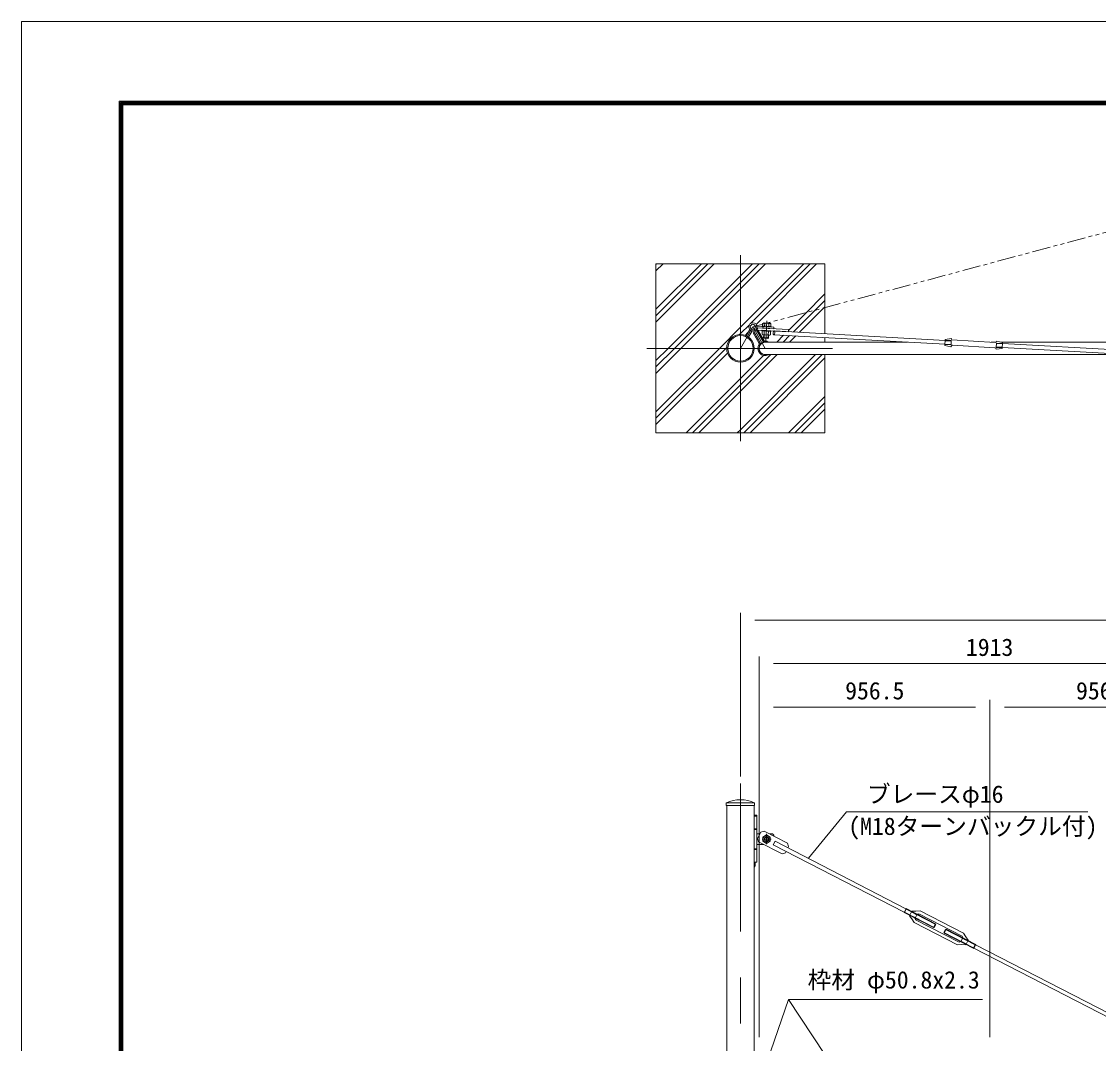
# Model space of a CAD drawing. Units: millimetres, scale not verified. Extents: x -6300 to 6300, y -4455 to 4455.
# Drawn here: x -6300 to -1838, y 224 to 4455 of the extents above; entities that cross this region are included whole.
import ezdxf
from ezdxf.enums import TextEntityAlignment as Align

# ---------------------------------------------------------------- set-up
doc = ezdxf.new("R2010")
doc.units = ezdxf.units.MM
doc.header["$LTSCALE"] = 30
for name, pattern in [('USER1', [50.8, 31.75, -6.35, 6.35, -6.35]), ('USER2', [0.375, 0.25, -0.125]), ('USER3', [5, 2.5, -0.5, 0.5, -0.5, 0.5, -0.5])]:
    doc.linetypes.add(name, pattern=pattern)
for name, color, linetype, lineweight in [('0-0_D-DCR-HCH', 7, 'Continuous', 9), ('0-1_D-STR4', 7, 'Continuous', 9), ('0-2_D-STR1', 1, 'Continuous', 18), ('0-3_D-STR3', 3, 'Continuous', 13), ('0-4_D-BMK', 2, 'USER1', 13), ('0-6_D-STR-DIM', 7, 'Continuous', 9), ('0-8_D-STR-TXT', 7, 'Continuous', 9), ('0-B_D-TTL', 7, 'Continuous', 9)]:
    doc.layers.add(name, color=color, linetype=linetype, lineweight=lineweight)
doc.styles.add('ＭＳ ゴシック', font='')
doc.styles.get('ＭＳ ゴシック').set_extended_font_data('MS Gothic')

msp = doc.modelspace()

# ---------------------------------------------------------------- linework, layer by layer
at = {"layer": '0-0_D-DCR-HCH'}
for p, q in [((-3671.38, 3422.62), (-3642.22, 3451.78)), ((-3671.38, 3210.49), (-3430.09, 3451.78)), ((-3671.38, 3449.13), (-3668.74, 3451.78)), ((-3671.38, 3237), (-3456.6, 3451.78)), ((-3671.38, 3263.52), (-3483.12, 3451.78)), ((-3321.38, 3401.39), (-3270.99, 3451.78)), ((-3321.38, 3189.26), (-3058.86, 3451.78)), ((-3279.14, 3204.98), (-3032.34, 3451.78)), ((-3256.58, 3201.02), (-3005.82, 3451.78)), ((-3620.99, 3101.78), (-3321.38, 3401.39)), ((-3408.86, 3101.78), (-3321.38, 3189.26)), ((-3302.15, 3155.45), (-3290.72, 3166.88)), ((-3171.32, 3127.18), (-3142.75, 3155.76)), ((-3144.81, 3127.18), (-3117.63, 3154.36)), ((-3118.29, 3127.18), (-3092.51, 3152.96)), ((-3671.38, 3051.39), (-3620.99, 3101.78)), ((-3671.38, 2839.26), (-3408.86, 3101.78)), ((-3671.38, 2786.22), (-3375.14, 3082.46)), ((-3308.08, 2751.78), (-2983.48, 3076.38)), ((-3281.56, 2751.78), (-2971.38, 3061.96)), ((-3122.46, 2751.78), (-2971.38, 2902.86)), ((-3095.94, 2751.78), (-2971.38, 2876.34)), ((-3069.43, 2751.78), (-2971.38, 2849.83))]:
    msp.add_line(p, q, dxfattribs=at)
for points in [[(-3671.38, 2998.35), (-3567.95, 3101.78), (-3321.38, 3348.35), (-3217.95, 3451.78)], [(-3671.38, 3024.87), (-3594.47, 3101.78), (-3321.38, 3374.87), (-3244.47, 3451.78)], [(-3122.66, 3175.85), (-3054.82, 3243.68), (-2971.38, 3327.12)], [(-3102.27, 3169.72), (-3019.73, 3252.26), (-2971.38, 3300.61)], [(-3077.16, 3168.31), (-2984.63, 3260.84), (-2971.38, 3274.09)], [(-3325.55, 3158.56), (-3321.38, 3162.74), (-3284.45, 3199.67)], [(-3671.38, 2812.74), (-3382.34, 3101.78), (-3378.17, 3105.95)], [(-3546.72, 2751.78), (-3321.38, 2977.12), (-3225.85, 3072.65)], [(-3520.21, 2751.78), (-3321.38, 2950.61), (-3195.61, 3076.38)], [(-3493.69, 2751.78), (-3321.38, 2924.09), (-3169.09, 3076.38)], [(-3334.59, 2751.78), (-3321.38, 2764.99), (-3009.99, 3076.38)]]:
    msp.add_lwpolyline(points, dxfattribs=at)
at = {"layer": '0-1_D-STR4'}
for p, q in [((-2971.38, 3451.78), (-3671.38, 3451.78)), ((-2971.38, 3162.38), (-2971.38, 3451.78)), ((-2971.38, 3127.18), (-2971.38, 3146.22))]:
    msp.add_line(p, q, dxfattribs=at)
msp.add_lwpolyline([(-3671.38, 3451.78), (-3671.38, 2751.78), (-2971.38, 2751.78), (-2971.38, 3076.38)], dxfattribs=at)
at = {"layer": '0-2_D-STR1'}
for p, q in [((-2629.45, 3127.18), (-3218.98, 3127.18)), ((-2262.85, 3127.18), (-2282.92, 3127.18)), ((-1654.38, 3127.18), (-2242.33, 3127.18)), ((-1716.98, 3076.38), (-3218.98, 3076.38)), ((-3262.63, 1219.48), (-3380.13, 1219.48)), ((-3380.13, 1219.48), (-3380.13, 1209.48)), ((-3262.63, 1209.48), (-3380.13, 1209.48)), ((-3378.53, -2280.52), (-3378.53, 1209.48)), ((-3264.23, -2280.52), (-3264.23, 1209.48)), ((-3262.63, 1219.48), (-3262.63, 1209.48))]:
    msp.add_line(p, q, dxfattribs=at)
for radius in [57.15, 52.65]:
    msp.add_circle((-3321.38, 3101.78), radius, dxfattribs=at)
for centre, radius, start, end in [((-3218.98, 3101.78), 25.4, 90, 270), ((-3321.38, 1093.23), 139.25, 65.04567, 114.95433)]:
    msp.add_arc(centre, radius, start, end, dxfattribs=at)
at = {"layer": '0-3_D-STR3'}
for p, q in [((-3283.2, 3179.9), (-3298, 3154.27)), ((-3272.81, 3173.9), (-3287.61, 3148.27)), ((-3265.15, 3168.09), (-3269.05, 3165.85)), ((-3239.5, 3123.45), (-3265.15, 3168.09)), ((-3226.49, 3126.9), (-3256.93, 3179.87)), ((-3183.35, 3182.93), (-3253.24, 3186.75)), ((-3249.11, 3177.31), (-3253.01, 3175.07)), ((-3227.36, 3130.42), (-3253.01, 3175.07)), ((-3183.02, 3188.92), (-3252.92, 3192.74)), ((-3223.46, 3132.67), (-3249.11, 3177.31)), ((-3232.37, 3173.67), (-3232.22, 3176.66)), ((-3232.37, 3173.67), (-3195.42, 3171.75)), ((-3232.22, 3176.66), (-3195.27, 3174.75)), ((-3231.93, 3160.16), (-3231.2, 3173.65)), ((-3231.38, 3191.52), (-3231.23, 3194.51)), ((-3231.38, 3191.52), (-3194.43, 3189.6)), ((-3231.23, 3194.51), (-3194.28, 3192.6)), ((-3196.65, 3171.77), (-3231.2, 3173.65)), ((-3231.04, 3176.6), (-3196.45, 3174.81)), ((-3230.05, 3194.45), (-3195.46, 3192.66)), ((-3229.46, 3204.99), (-3230.03, 3194.49)), ((-3195.48, 3192.61), (-3230.03, 3194.49)), ((-3199.08, 3205.83), (-3225.02, 3207.24)), ((-3223.32, 3159.69), (-3222.59, 3173.18)), ((-3220.85, 3204.52), (-3221.42, 3194.02)), ((-3205.99, 3158.75), (-3205.25, 3172.24)), ((-3203.51, 3203.58), (-3204.09, 3193.08)), ((-3197.38, 3158.28), (-3196.65, 3171.77)), ((-3194.91, 3203.11), (-3195.48, 3192.61)), ((-3195.42, 3171.75), (-3195.27, 3174.75)), ((-3194.43, 3189.6), (-3194.28, 3192.6)), ((-3183.02, 3188.92), (-3183.35, 3182.93)), ((-3243.41, 3121.21), (-3269.05, 3165.85)), ((-3201.82, 3156.03), (-3227.76, 3157.44)), ((-3224.76, 3157.28), (-3225.35, 3146.36)), ((-3225.35, 3146.32), (-3223.31, 3144.04)), ((-3205.38, 3145.23), (-3225.35, 3146.32)), ((-3222.6, 3157.16), (-3223.31, 3144.08)), ((-3207.66, 3143.19), (-3223.31, 3144.04)), ((-3206.95, 3156.31), (-3207.66, 3143.23)), ((-3205.38, 3145.23), (-3207.66, 3143.19)), ((-3204.79, 3156.19), (-3205.38, 3145.27)), ((-3204.91, 3075.28), (-3205.54, 3076.38)), ((-3255.07, 1169.48), (-3264.23, 1169.48)), ((-3253.07, 1167.48), (-3264.23, 1167.48)), ((-3253.06, 1164.48), (-3264.23, 1164.48)), ((-3255.07, 1169.48), (-3253.07, 1167.48)), ((-3253.07, 1164.48), (-3253.07, 1167.48)), ((-3253.06, 1112.48), (-3264.23, 1112.48)), ((-3253.06, 1109.48), (-3264.23, 1109.48)), ((-3241.09, 1091.48), (-3253.06, 1091.48)), ((-3188.06, 1091.48), (-3201.17, 1091.48)), ((-3188.06, 1091.48), (-3201.17, 1091.48)), ((-3183.06, 1086.48), (-3188.06, 1091.48)), ((-3183.06, 1086.48), (-3188.06, 1091.48)), ((-3183.06, 1086.48), (-3183.06, 1082.15)), ((-3183.06, 1086.48), (-3183.06, 1082.15)), ((-3253.06, 1029.48), (-3264.23, 1029.48)), ((-3253.06, 1026.48), (-3264.23, 1026.48)), ((-3224.94, 1047.48), (-3253.06, 1047.48)), ((-3264.23, 953.36), (-3260.56, 959.48))]:
    msp.add_line(p, q, dxfattribs=at)
at = {"layer": '0-3_D-STR3', "color": 4}
for p, q in [((-3251.9, 3177.74), (-3251.43, 3186.65)), ((-3122.92, 3170.87), (-3251.9, 3177.74)), ((-3122.45, 3179.89), (-3251.43, 3186.65)), ((-3181.87, 3174.11), (-2472.89, 3134.6)), ((-3122.92, 3170.87), (-3122.45, 3179.89)), ((-3182.52, 3157.97), (-2473.87, 3118.52)), ((-2474.13, 3114.16), (-2472.63, 3139.02)), ((-2472.97, 3133.41), (-2448.01, 3131.9)), ((-2472.84, 3135.57), (-2447.88, 3134.06)), ((-2472.63, 3139.02), (-2447.41, 3141.91)), ((-2448.97, 3116.1), (-2447.88, 3134.06)), ((-2265.76, 3126.14), (-2445.19, 3137.04)), ((-2261.98, 3105.7), (-2260.9, 3123.67)), ((-2235.94, 3122.16), (-2260.9, 3123.67)), ((-2235.74, 3125.6), (-2260.42, 3131.51)), ((-2237.24, 3100.75), (-2235.74, 3125.6)), ((-2474.13, 3114.16), (-2449.44, 3108.25)), ((-2473.92, 3117.61), (-2448.97, 3116.1)), ((-2473.79, 3119.77), (-2448.84, 3118.26)), ((-2267.11, 3103.88), (-2443.38, 3114.55)), ((-2237.24, 3100.75), (-2262.46, 3097.86)), ((-2237.03, 3104.19), (-2261.98, 3105.7)), ((-2236.9, 3106.36), (-2261.85, 3107.87)), ((-2236.08, 3119.99), (-2261.03, 3121.5)), ((-2236.96, 3105.33), (-1675.05, 3074.05)), ((-2235.99, 3121.4), (-1674.28, 3090.1)), ((-3251.04, 1072.17), (-3237.3, 1098.84)), ((-3251.04, 1072.17), (-3246.73, 1058.7)), ((-3223.83, 1103.15), (-3237.3, 1098.84)), ((-3223.83, 1103.15), (-3126.04, 1052.79)), ((-3246.73, 1058.7), (-3148.94, 1008.34)), ((-3185.62, 1046.31), (-3178.26, 1060.6)), ((-3185.62, 1046.31), (-2643.32, 767.01)), ((-3178.26, 1060.6), (-2635.96, 781.3)), ((-3126.04, 1052.79), (-3121.73, 1039.32)), ((-3124.92, 1033.13), (-3121.73, 1039.32)), ((-3148.94, 1008.34), (-3135.47, 1012.65)), ((-3135.47, 1012.65), (-3132.28, 1018.84)), ((-3135.47, 1012.65), (-3135.17, 1012.65)), ((-2635.49, 782.21), (-2643.73, 766.21)), ((-2641.14, 767.32), (-2643.73, 766.21)), ((-2521.2, 703.1), (-2643.73, 766.21)), ((-2634.89, 779.46), (-2641.14, 767.32)), ((-2518.28, 704.04), (-2641.14, 767.32)), ((-2512.95, 719.1), (-2635.49, 782.21)), ((-2634.89, 779.46), (-2635.49, 782.21)), ((-2512.02, 716.18), (-2634.89, 779.46)), ((-2610.85, 771.77), (-2620.92, 752.21)), ((-2589.54, 758.55), (-2597.78, 742.55)), ((-2589.54, 758.55), (-2582.81, 760.7)), ((-2582.81, 760.7), (-2402.78, 667.98)), ((-2576.85, 772.26), (-2396.83, 679.54)), ((-2601.58, 724.25), (-2421.55, 631.53)), ((-2597.78, 742.55), (-2595.63, 735.81)), ((-2595.63, 735.81), (-2415.6, 643.09)), ((-2512.95, 719.1), (-2521.2, 703.1)), ((-2355.39, 620.15), (-2478.27, 683.43)), ((-2478.27, 683.43), (-2477.33, 680.51)), ((-2469.09, 696.51), (-2477.33, 680.51)), ((-2354.79, 617.4), (-2477.33, 680.51)), ((-2469.09, 696.51), (-2472.01, 695.59)), ((-2346.55, 633.4), (-2469.09, 696.51)), ((-2408.87, 645.25), (-2415.6, 643.09)), ((-2400.62, 661.25), (-2408.87, 645.25)), ((-2400.62, 661.25), (-2402.78, 667.98)), ((-2377.48, 651.58), (-2387.56, 632.02)), ((-2349.14, 632.28), (-2355.39, 620.15)), ((-2346.55, 633.4), (-2354.79, 617.4)), ((-2347.03, 632.48), (-2354.39, 618.18)), ((-2349.14, 632.28), (-2346.55, 633.4)), ((-1671.37, 284.5), (-2347.03, 632.48)), ((-2355.39, 620.15), (-2354.79, 617.4)), ((-1678.73, 270.21), (-2354.38, 618.2))]:
    msp.add_line(p, q, dxfattribs=at)
at = {"layer": '0-3_D-STR3', "color": 4, "linetype": 'USER2'}
for p, q in [((-2597.2, 760.05), (-2574.98, 748.61)), ((-2596.21, 761.98), (-2573.98, 750.54)), ((-2604.45, 745.98), (-2582.22, 734.53)), ((-2603.46, 747.91), (-2581.23, 736.46)), ((-2386.64, 633.8), (-2408.87, 645.25)), ((-2385.65, 635.73), (-2407.87, 647.18)), ((-2379.39, 647.87), (-2401.62, 659.32)), ((-2378.4, 649.8), (-2400.62, 661.25))]:
    msp.add_line(p, q, dxfattribs=at)
at = {"layer": '0-3_D-STR3'}
for points in [[(-3226.49, 3126.9), (-3236.9, 3120.92), (-3267.33, 3173.9)], [(-3253.06, 1164.48), (-3253.06, 974.48), (-3264.23, 974.48)], [(-3260.56, 974.48), (-3260.56, 959.48), (-3264.23, 959.48)]]:
    msp.add_lwpolyline(points, dxfattribs=at)
msp.add_lwpolyline([(-3213.06, 1086.8), (-3228.06, 1078.14), (-3228.06, 1060.82), (-3213.06, 1052.16), (-3198.06, 1060.82), (-3198.06, 1078.14)], close=True, dxfattribs=at)
at = {"layer": '0-3_D-STR3', "color": 4}
for points in [[(-2610.85, 771.77), (-2594.31, 771.12), (-2576.85, 772.26)], [(-2620.92, 752.21), (-2610.79, 739.13), (-2601.58, 724.25)], [(-2512.95, 719.1), (-2512.02, 716.18), (-2518.28, 704.04), (-2521.2, 703.1)], [(-2349.14, 632.28), (-2472.01, 695.59), (-2478.27, 683.43)], [(-2377.48, 651.58), (-2387.62, 664.67), (-2396.83, 679.54)], [(-2387.56, 632.02), (-2404.09, 632.67), (-2421.55, 631.53)]]:
    msp.add_lwpolyline(points, dxfattribs=at)
at = {"layer": '0-3_D-STR3'}
for centre, radius in [((-3270.06, 3190.68), 17), ((-3270.06, 3190.68), 10.6), ((-3213.06, 1069.48), 15), ((-3213.06, 1069.48), 10), ((-3213.06, 1069.48), 7.83)]:
    msp.add_circle(centre, radius, dxfattribs=at)
for centre, radius, start, end in [((-3225.29, 3202.27), 4.98, 26.88844, 146.88844), ((-3212.94, 3190.17), 16.39, 54.90126, 118.87562), ((-3199.35, 3200.86), 4.98, 26.88844, 146.88844), ((-3245.14, 3120.21), 6.5, 324.83203, 29.87901), ((-3227.49, 3162.41), 4.98, 206.88844, 326.88844), ((-3221.73, 3133.66), 6.5, 209.87901, 274.92599), ((-3221.73, 3133.66), 2, 209.87901, 274.92599), ((-3213.9, 3173.1), 16.39, 234.90126, 298.87562), ((-3218.98, 3101.78), 30, 57.85095, 94.92599), ((-3218.98, 3101.78), 25.5, 84.92414, 94.92599), ((-3201.55, 3161), 4.98, 206.88844, 326.88844), ((-3218.98, 3101.78), 30, 144.83203, 297.96879), ((-3218.98, 3101.78), 25.5, 144.83203, 275.07586), ((-3245.14, 3120.21), 2, 324.83203, 29.87901)]:
    msp.add_arc(centre, radius, start, end, dxfattribs=at)
at = {"layer": '0-3_D-STR3', "color": 4}
for centre, radius, start, end in [((-2441.71, 3141.56), 5.71, 176.54238, 232.39458), ((-2266.12, 3131.85), 5.71, 266.54238, 356.54238), ((-2441.79, 3106.96), 7.75, 101.78941, 170.40332), ((-2268.16, 3098.2), 5.71, 356.54238, 86.54238)]:
    msp.add_arc(centre, radius, start, end, dxfattribs=at)
msp.add_ellipse((-3182.29, 3165.98), major_axis=(-0.52, -8.02), ratio=0.462058, dxfattribs=at)
at = {"layer": '0-4_D-BMK', "linetype": 'USER3'}
msp.add_line((-3270.06, 3190.68), (-1395.47, 3692.97), dxfattribs=at)
at = {"layer": '0-4_D-BMK'}
for p, q in [((-3321.38, 2717.8), (-3321.38, 3487.21)), ((-3211.63, 3215.47), (-3216.32, 3128.25)), ((-3270.06, 3190.68), (-3321.38, 3101.78)), ((-3270.06, 3190.68), (-3218.98, 3101.78)), ((-3708.9, 3101.78), (-2939.5, 3101.78)), ((-3321.38, -2360.52), (-3321.38, 1299.48)), ((-3213.06, 1049.33), (-3213.06, 1091.01)), ((-3230.82, 1069.48), (-3194.59, 1069.48))]:
    msp.add_line(p, q, dxfattribs=at)
at = {"layer": '0-6_D-STR-DIM'}
for p, q in [((-3321.38, 1329.48), (-3321.38, 2006.48)), ((-3261.38, 1976.48), (618.62, 1976.48)), ((-3244.38, 593.48), (-3244.38, 1826.48)), ((-3184.38, 1796.48), (-1391.38, 1796.48)), ((-3244.38, 249.48), (-3244.38, 1646.48)), ((-2347.88, 1616.48), (-3184.38, 1616.48)), ((-2287.88, 249.48), (-2287.88, 1646.48)), ((-2287.88, 249.48), (-2287.88, 1646.48)), ((-1391.38, 1616.48), (-2227.88, 1616.48))]:
    msp.add_line(p, q, dxfattribs=at)
at = {"layer": '0-8_D-STR-TXT'}
msp.add_line((-3121.88, 405.07), (-2971.38, 178.29), dxfattribs=at)
for points in [[(-1882.26, 1182.06), (-2881.87, 1182.06), (-3039.39, 991.31)], [(-2317.96, 405.07), (-3121.88, 405.07), (-3224.66, 109.19)]]:
    msp.add_lwpolyline(points, dxfattribs=at)
at = {"layer": '0-B_D-TTL', "color": 2, "lineweight": 18}
msp.add_lwpolyline([(-6300, 4455), (6300, 4455), (6300, -4455), (-6300, -4455)], close=True, dxfattribs=at)
at = {"layer": '0-B_D-TTL'}
for points in [[(-5895, 4125), (5895, 4125), (5895, -4125), (-5895, -4125)], [(-5891.25, 4121.25), (5891.25, 4121.25), (5891.25, -4121.25), (-5891.25, -4121.25)], [(-5887.5, 4117.5), (5887.5, 4117.5), (5887.5, -4117.5), (-5887.5, -4117.5)], [(-5883.75, 4113.75), (5883.75, 4113.75), (5883.75, -4113.75), (-5883.75, -4113.75)], [(-5880, 4110), (5880, 4110), (5880, -4110), (-5880, -4110)]]:
    msp.add_lwpolyline(points, close=True, dxfattribs=at)

# ---------------------------------------------------------------- texts
at = {"layer": '0-6_D-STR-DIM', "style": 'ＭＳ ゴシック'}
for s, p in [('1913', (-2387.26, 1806.6)), ('956.5', (-2887.59, 1626.6)), ('956.5', (-1931.09, 1626.6))]:
    msp.add_text(s, height=72.14, dxfattribs=at).set_placement(p, align=Align.BOTTOM_LEFT)
at = {"layer": '0-8_D-STR-TXT', "style": 'ＭＳ ゴシック'}
for s, p in [('ブレースφ16', (-2797.87, 1198.27)), ('(M18ターンバックル付)', (-2874.82, 1065.38)), ('枠材 φ50.8x2.3', (-3043.21, 429.27))]:
    msp.add_text(s, height=72.14, dxfattribs=at).set_placement(p, align=Align.BOTTOM_LEFT)

doc.saveas('drawing.dxf')
